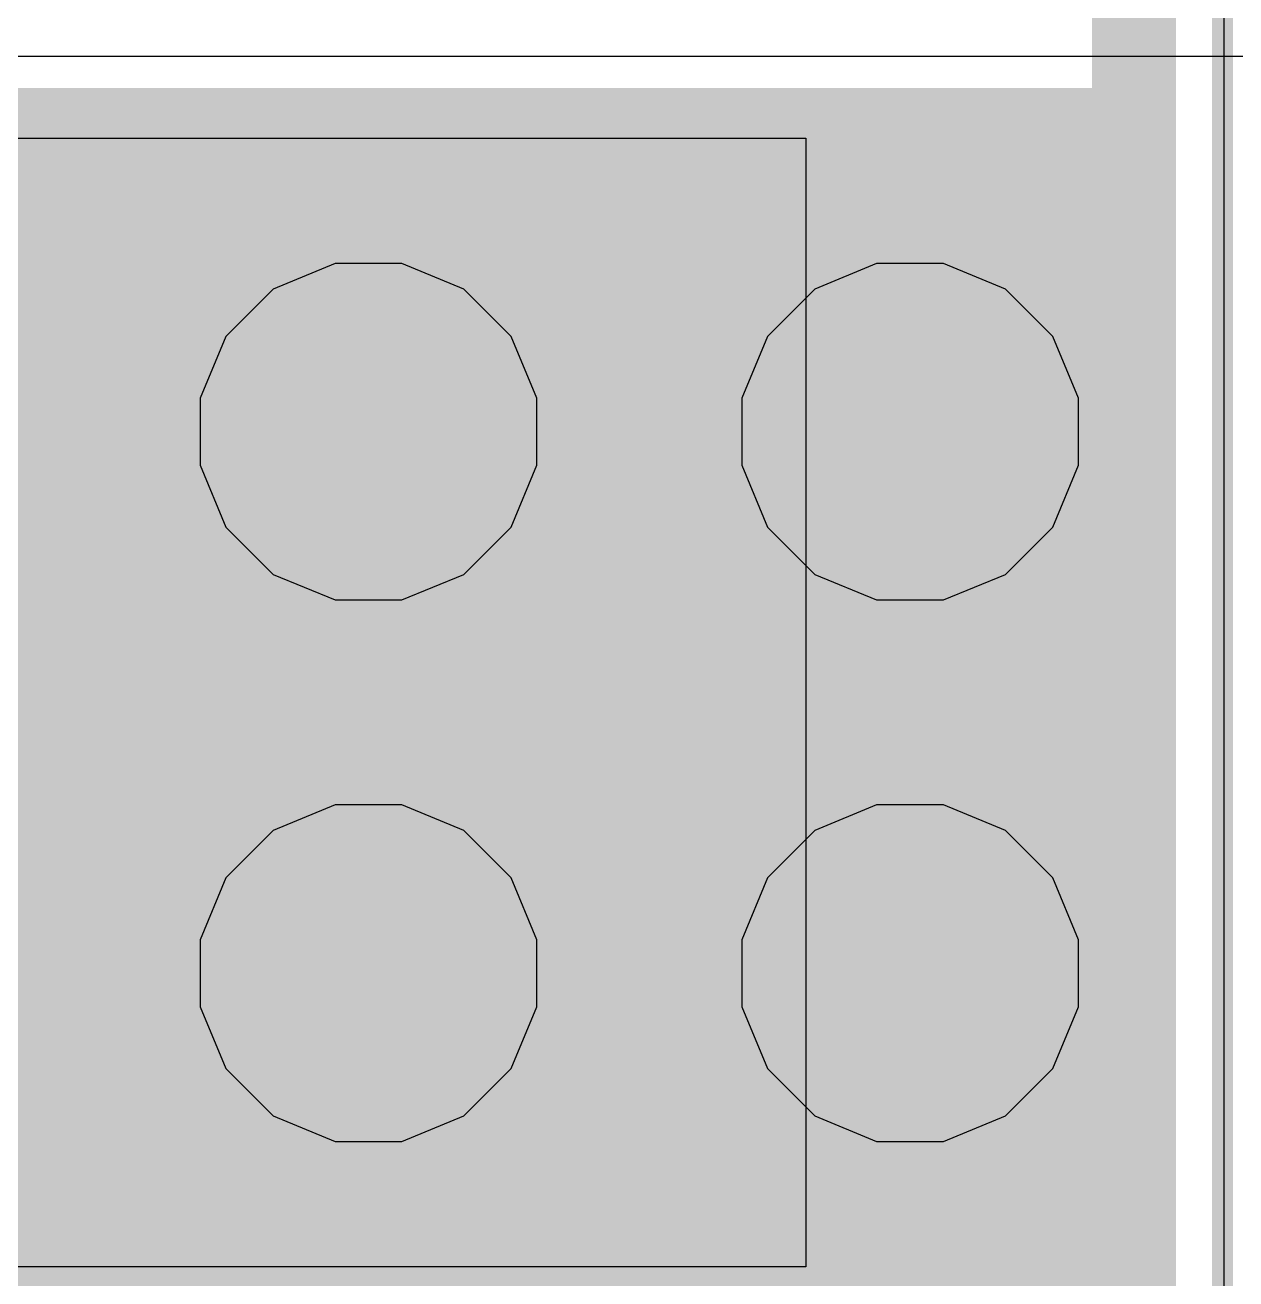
# Model space of a CAD drawing. Header units: inches. Extents: x -13 to 356, y -4 to 120.
# Drawn here: x 7.41 to 10.317, y 22.124 to 25.134 of the extents above; entities that cross this region are included whole.
import ezdxf

# ---------------------------------------------------------------- set-up
doc = ezdxf.new("R2010")
doc.units = ezdxf.units.IN
for name, color, linetype in [('Bottom Layer', 5, 'Continuous'), ('Bottom Solder', 6, 'Continuous'), ('Drill Drawing', 1, 'Continuous'), ('GND', 16, 'Continuous'), ('Mechanical 13', 56, 'Continuous'), ('Mechanical 15', 56, 'Continuous'), ('Multi-Layer', 9, 'Continuous'), ('Pad Holes', 156, 'Continuous'), ('POWER', 76, 'Continuous'), ('Top Layer', 1, 'Continuous'), ('Top Overlay', 2, 'Continuous'), ('Top Paste', 8, 'Continuous'), ('Top Solder', 216, 'Continuous')]:
    doc.layers.add(name, color=color, linetype=linetype)

# ---------------------------------------------------------------- blocks, each defined once
blk = doc.blocks.new('VREG_LM5017MR_NOPB_30')
at = {"layer": 'Bottom Layer'}
h = blk.add_hatch(color=5, dxfattribs=at)
edge = h.paths.add_edge_path()
edge.add_arc((-0.65, 1.95), 0.15, 0, 360)
h = blk.add_hatch(color=5, dxfattribs=at)
edge = h.paths.add_edge_path()
edge.add_arc((0.65, 1.95), 0.15, 0, 360)
h = blk.add_hatch(color=5, dxfattribs=at)
edge = h.paths.add_edge_path()
edge.add_arc((-0.65, 0.65), 0.15, 0, 360)
h = blk.add_hatch(color=5, dxfattribs=at)
edge = h.paths.add_edge_path()
edge.add_arc((0.65, 0.65), 0.15, 0, 360)
at = {"layer": 'Bottom Solder'}
h = blk.add_hatch(color=6, dxfattribs=at)
edge = h.paths.add_edge_path()
edge.add_arc((-0.65, 1.95), 0.2516, 0, 360)
h = blk.add_hatch(color=6, dxfattribs=at)
edge = h.paths.add_edge_path()
edge.add_arc((0.65, 1.95), 0.2516, 0, 360)
h = blk.add_hatch(color=6, dxfattribs=at)
edge = h.paths.add_edge_path()
edge.add_arc((-0.65, 0.65), 0.2516, 0, 360)
h = blk.add_hatch(color=6, dxfattribs=at)
edge = h.paths.add_edge_path()
edge.add_arc((0.65, 0.65), 0.2516, 0, 360)
at = {"layer": 'GND'}
h = blk.add_hatch(color=16, dxfattribs=at)
edge = h.paths.add_edge_path()
edge.add_arc((-0.65, 1.95), 0.15, 0, 360)
h = blk.add_hatch(color=16, dxfattribs=at)
edge = h.paths.add_edge_path()
edge.add_arc((0.65, 1.95), 0.15, 0, 360)
h = blk.add_hatch(color=16, dxfattribs=at)
edge = h.paths.add_edge_path()
edge.add_arc((-0.65, 0.65), 0.15, 0, 360)
h = blk.add_hatch(color=16, dxfattribs=at)
edge = h.paths.add_edge_path()
edge.add_arc((0.65, 0.65), 0.15, 0, 360)
at = {"layer": 'Multi-Layer'}
h = blk.add_hatch(color=9, dxfattribs=at)
edge = h.paths.add_edge_path()
edge.add_arc((-0.65, 1.95), 0.15, 0, 360)
h = blk.add_hatch(color=9, dxfattribs=at)
edge = h.paths.add_edge_path()
edge.add_arc((0.65, 1.95), 0.15, 0, 360)
h = blk.add_hatch(color=9, dxfattribs=at)
edge = h.paths.add_edge_path()
edge.add_arc((-0.65, 0.65), 0.15, 0, 360)
h = blk.add_hatch(color=9, dxfattribs=at)
edge = h.paths.add_edge_path()
edge.add_arc((0.65, 0.65), 0.15, 0, 360)
at = {"layer": 'Pad Holes'}
h = blk.add_hatch(color=7, dxfattribs=at)
edge = h.paths.add_edge_path()
edge.add_arc((-0.65, 1.95), 0.1, 0, 360)
h = blk.add_hatch(color=7, dxfattribs=at)
edge = h.paths.add_edge_path()
edge.add_arc((0.65, 1.95), 0.1, 0, 360)
h = blk.add_hatch(color=7, dxfattribs=at)
edge = h.paths.add_edge_path()
edge.add_arc((-0.65, 0.65), 0.1, 0, 360)
h = blk.add_hatch(color=7, dxfattribs=at)
edge = h.paths.add_edge_path()
edge.add_arc((0.65, 0.65), 0.1, 0, 360)
at = {"layer": 'POWER'}
h = blk.add_hatch(color=76, dxfattribs=at)
edge = h.paths.add_edge_path()
edge.add_arc((-0.65, 1.95), 0.15, 0, 360)
h = blk.add_hatch(color=76, dxfattribs=at)
edge = h.paths.add_edge_path()
edge.add_arc((0.65, 1.95), 0.15, 0, 360)
h = blk.add_hatch(color=76, dxfattribs=at)
edge = h.paths.add_edge_path()
edge.add_arc((-0.65, 0.65), 0.15, 0, 360)
h = blk.add_hatch(color=76, dxfattribs=at)
edge = h.paths.add_edge_path()
edge.add_arc((0.65, 0.65), 0.15, 0, 360)
at = {"layer": 'Top Layer'}
blk.add_hatch(color=1, dxfattribs=at).paths.add_polyline_path([(-1.475, 2.45), (1.475, 2.45), (1.475, -2.45), (-1.475, -2.45)])
h = blk.add_hatch(color=1, dxfattribs=at)
edge = h.paths.add_edge_path()
edge.add_arc((-0.65, 1.95), 0.15, 0, 360)
h = blk.add_hatch(color=1, dxfattribs=at)
edge = h.paths.add_edge_path()
edge.add_arc((0.65, 1.95), 0.15, 0, 360)
h = blk.add_hatch(color=1, dxfattribs=at)
edge = h.paths.add_edge_path()
edge.add_arc((-0.65, 0.65), 0.15, 0, 360)
h = blk.add_hatch(color=1, dxfattribs=at)
edge = h.paths.add_edge_path()
edge.add_arc((0.65, 0.65), 0.15, 0, 360)
at = {"layer": 'Top Solder'}
h = blk.add_hatch(color=216, dxfattribs=at)
edge = h.paths.add_edge_path()
edge.add_arc((-0.65, 1.95), 0.2516, 0, 360)
h = blk.add_hatch(color=216, dxfattribs=at)
edge = h.paths.add_edge_path()
edge.add_arc((0.65, 1.95), 0.2516, 0, 360)
h = blk.add_hatch(color=216, dxfattribs=at)
edge = h.paths.add_edge_path()
edge.add_arc((-0.65, 0.65), 0.2516, 0, 360)
h = blk.add_hatch(color=216, dxfattribs=at)
edge = h.paths.add_edge_path()
edge.add_arc((0.65, 0.65), 0.2516, 0, 360)
at = {"layer": 'Mechanical 13'}
blk.add_lwpolyline([(1.95, 2.45, 0.127, 0.127, 0), (-1.95, 2.45, 0.127, 0.127, 0)], format="xyseb", dxfattribs=at)
at = {"layer": 'Mechanical 15'}
blk.add_lwpolyline([(3.725, 2.7, 0.05, 0.05, 0), (-3.725, 2.7, 0.05, 0.05, 0)], format="xyseb", dxfattribs=at)
at = {"layer": 'Top Overlay'}
blk.add_lwpolyline([(1.95, 2.525, 0.127, 0.127, 0), (-1.95, 2.525, 0.127, 0.127, 0)], format="xyseb", dxfattribs=at)
at = {"layer": 'Top Paste'}
for p, q in [((-1.355, -1.7), (-1.355, 1.7)), ((-1.355, 1.7), (1.355, 1.7)), ((1.355, 1.7), (1.355, -1.7))]:
    blk.add_line(p, q, dxfattribs=at)
at = {"layer": 'Top Solder'}
for p, q in [((-1.355, -1.7), (-1.355, 1.7)), ((-1.355, 1.7), (1.355, 1.7)), ((1.355, 1.7), (1.355, -1.7))]:
    blk.add_line(p, q, dxfattribs=at)

msp = doc.modelspace()

# ---------------------------------------------------------------- linework, layer by layer
at = {"layer": 'Bottom Layer'}
for p, q in [((3.1655, 25.0591), (11.4143, 25.0591)), ((8.1541, 24.5616), (8.0056, 24.5001)), ((8.3148, 24.5616), (8.1541, 24.5616)), ((8.4633, 24.5001), (8.3148, 24.5616)), ((9.4541, 24.5616), (9.3056, 24.5001)), ((9.6148, 24.5616), (9.4541, 24.5616)), ((9.7633, 24.5001), (9.6148, 24.5616)), ((8.0056, 24.5001), (7.892, 24.3864)), ((8.577, 24.3864), (8.4633, 24.5001)), ((9.3056, 24.5001), (9.192, 24.3864)), ((9.877, 24.3864), (9.7633, 24.5001)), ((7.892, 24.3864), (7.8305, 24.238)), ((8.6385, 24.238), (8.577, 24.3864)), ((9.192, 24.3864), (9.1305, 24.238)), ((9.9385, 24.238), (9.877, 24.3864)), ((7.8305, 24.238), (7.8305, 24.0772)), ((8.6385, 24.0772), (8.6385, 24.238)), ((9.1305, 24.238), (9.1305, 24.0772)), ((9.9385, 24.0772), (9.9385, 24.238)), ((7.8305, 24.0772), (7.892, 23.9288)), ((8.577, 23.9288), (8.6385, 24.0772)), ((9.1305, 24.0772), (9.192, 23.9288)), ((9.877, 23.9288), (9.9385, 24.0772)), ((7.892, 23.9288), (8.0056, 23.8151)), ((8.4633, 23.8151), (8.577, 23.9288)), ((9.192, 23.9288), (9.3056, 23.8151)), ((9.7633, 23.8151), (9.877, 23.9288)), ((8.0056, 23.8151), (8.1541, 23.7536)), ((8.3148, 23.7536), (8.4633, 23.8151)), ((9.3056, 23.8151), (9.4541, 23.7536)), ((9.6148, 23.7536), (9.7633, 23.8151)), ((8.1541, 23.7536), (8.3148, 23.7536)), ((9.4541, 23.7536), (9.6148, 23.7536)), ((8.1541, 23.2616), (8.0056, 23.2001)), ((8.3148, 23.2616), (8.1541, 23.2616)), ((8.4633, 23.2001), (8.3148, 23.2616)), ((9.4541, 23.2616), (9.3056, 23.2001)), ((9.6148, 23.2616), (9.4541, 23.2616)), ((9.7633, 23.2001), (9.6148, 23.2616)), ((8.0056, 23.2001), (7.892, 23.0864)), ((8.577, 23.0864), (8.4633, 23.2001)), ((9.3056, 23.2001), (9.192, 23.0864)), ((9.877, 23.0864), (9.7633, 23.2001)), ((7.892, 23.0864), (7.8305, 22.938)), ((8.6385, 22.938), (8.577, 23.0864)), ((9.192, 23.0864), (9.1305, 22.938)), ((9.9385, 22.938), (9.877, 23.0864)), ((7.8305, 22.938), (7.8305, 22.7772)), ((8.6385, 22.7772), (8.6385, 22.938)), ((9.1305, 22.938), (9.1305, 22.7772)), ((9.9385, 22.7772), (9.9385, 22.938)), ((7.8305, 22.7772), (7.892, 22.6288)), ((8.577, 22.6288), (8.6385, 22.7772)), ((9.1305, 22.7772), (9.192, 22.6288)), ((9.877, 22.6288), (9.9385, 22.7772)), ((7.892, 22.6288), (8.0056, 22.5151)), ((8.4633, 22.5151), (8.577, 22.6288)), ((9.192, 22.6288), (9.3056, 22.5151)), ((9.7633, 22.5151), (9.877, 22.6288)), ((8.0056, 22.5151), (8.1541, 22.4536)), ((8.3148, 22.4536), (8.4633, 22.5151)), ((9.3056, 22.5151), (9.4541, 22.4536)), ((9.6148, 22.4536), (9.7633, 22.5151)), ((8.1541, 22.4536), (8.3148, 22.4536)), ((9.4541, 22.4536), (9.6148, 22.4536))]:
    msp.add_line(p, q, dxfattribs=at)
at = {"layer": 'Drill Drawing'}
for points in [[(7.9805, 24.4116, 0.0508, 0.0508, 0), (8.4885, 24.4116, 0.0508, 0.0508, 0)], [(7.9805, 23.9036, 0.0508, 0.0508, 0), (7.9805, 24.4116, 0.0508, 0.0508, 0)], [(8.4885, 23.9036, 0.0508, 0.0508, 0), (8.4885, 24.4116, 0.0508, 0.0508, 0)], [(9.2805, 24.4116, 0.0508, 0.0508, 0), (9.7885, 24.4116, 0.0508, 0.0508, 0)], [(9.2805, 23.9036, 0.0508, 0.0508, 0), (9.2805, 24.4116, 0.0508, 0.0508, 0)], [(9.7885, 23.9036, 0.0508, 0.0508, 0), (9.7885, 24.4116, 0.0508, 0.0508, 0)], [(8.0821, 24.31, 0.0508, 0.0508, 0), (8.3869, 24.31, 0.0508, 0.0508, 0)], [(8.0821, 24.0052, 0.0508, 0.0508, 0), (8.0821, 24.31, 0.0508, 0.0508, 0)], [(8.3869, 24.0052, 0.0508, 0.0508, 0), (8.3869, 24.31, 0.0508, 0.0508, 0)], [(9.3821, 24.31, 0.0508, 0.0508, 0), (9.6869, 24.31, 0.0508, 0.0508, 0)], [(9.3821, 24.0052, 0.0508, 0.0508, 0), (9.3821, 24.31, 0.0508, 0.0508, 0)], [(9.6869, 24.0052, 0.0508, 0.0508, 0), (9.6869, 24.31, 0.0508, 0.0508, 0)], [(8.0821, 24.0052, 0.0508, 0.0508, 0), (8.3869, 24.0052, 0.0508, 0.0508, 0)], [(9.3821, 24.0052, 0.0508, 0.0508, 0), (9.6869, 24.0052, 0.0508, 0.0508, 0)], [(7.9805, 23.9036, 0.0508, 0.0508, 0), (8.4885, 23.9036, 0.0508, 0.0508, 0)], [(9.2805, 23.9036, 0.0508, 0.0508, 0), (9.7885, 23.9036, 0.0508, 0.0508, 0)], [(7.9805, 23.1116, 0.0508, 0.0508, 0), (8.4885, 23.1116, 0.0508, 0.0508, 0)], [(7.9805, 22.6036, 0.0508, 0.0508, 0), (7.9805, 23.1116, 0.0508, 0.0508, 0)], [(8.4885, 22.6036, 0.0508, 0.0508, 0), (8.4885, 23.1116, 0.0508, 0.0508, 0)], [(9.2805, 23.1116, 0.0508, 0.0508, 0), (9.7885, 23.1116, 0.0508, 0.0508, 0)], [(9.2805, 22.6036, 0.0508, 0.0508, 0), (9.2805, 23.1116, 0.0508, 0.0508, 0)], [(9.7885, 22.6036, 0.0508, 0.0508, 0), (9.7885, 23.1116, 0.0508, 0.0508, 0)], [(8.0821, 23.01, 0.0508, 0.0508, 0), (8.3869, 23.01, 0.0508, 0.0508, 0)], [(8.0821, 22.7052, 0.0508, 0.0508, 0), (8.0821, 23.01, 0.0508, 0.0508, 0)], [(8.3869, 22.7052, 0.0508, 0.0508, 0), (8.3869, 23.01, 0.0508, 0.0508, 0)], [(9.3821, 23.01, 0.0508, 0.0508, 0), (9.6869, 23.01, 0.0508, 0.0508, 0)], [(9.3821, 22.7052, 0.0508, 0.0508, 0), (9.3821, 23.01, 0.0508, 0.0508, 0)], [(9.6869, 22.7052, 0.0508, 0.0508, 0), (9.6869, 23.01, 0.0508, 0.0508, 0)], [(8.0821, 22.7052, 0.0508, 0.0508, 0), (8.3869, 22.7052, 0.0508, 0.0508, 0)], [(9.3821, 22.7052, 0.0508, 0.0508, 0), (9.6869, 22.7052, 0.0508, 0.0508, 0)], [(7.9805, 22.6036, 0.0508, 0.0508, 0), (8.4885, 22.6036, 0.0508, 0.0508, 0)], [(9.2805, 22.6036, 0.0508, 0.0508, 0), (9.7885, 22.6036, 0.0508, 0.0508, 0)]]:
    msp.add_lwpolyline(points, format="xyseb", dxfattribs=at)
for points in [[(7.9678, 24.4116, 0.0254, 0.0254, 1), (7.9932, 24.4116, 0.0254, 0.0254, 1)], [(7.9678, 24.4116, 0.0254, 0.0254, 1), (7.9932, 24.4116, 0.0254, 0.0254, 1)], [(8.4758, 24.4116, 0.0254, 0.0254, 1), (8.5012, 24.4116, 0.0254, 0.0254, 1)], [(8.4758, 24.4116, 0.0254, 0.0254, 1), (8.5012, 24.4116, 0.0254, 0.0254, 1)], [(9.2678, 24.4116, 0.0254, 0.0254, 1), (9.2932, 24.4116, 0.0254, 0.0254, 1)], [(9.2678, 24.4116, 0.0254, 0.0254, 1), (9.2932, 24.4116, 0.0254, 0.0254, 1)], [(9.7758, 24.4116, 0.0254, 0.0254, 1), (9.8012, 24.4116, 0.0254, 0.0254, 1)], [(9.7758, 24.4116, 0.0254, 0.0254, 1), (9.8012, 24.4116, 0.0254, 0.0254, 1)], [(8.0694, 24.31, 0.0254, 0.0254, 1), (8.0948, 24.31, 0.0254, 0.0254, 1)], [(8.0694, 24.31, 0.0254, 0.0254, 1), (8.0948, 24.31, 0.0254, 0.0254, 1)], [(8.3742, 24.31, 0.0254, 0.0254, 1), (8.3996, 24.31, 0.0254, 0.0254, 1)], [(8.3742, 24.31, 0.0254, 0.0254, 1), (8.3996, 24.31, 0.0254, 0.0254, 1)], [(9.3694, 24.31, 0.0254, 0.0254, 1), (9.3948, 24.31, 0.0254, 0.0254, 1)], [(9.3694, 24.31, 0.0254, 0.0254, 1), (9.3948, 24.31, 0.0254, 0.0254, 1)], [(9.6742, 24.31, 0.0254, 0.0254, 1), (9.6996, 24.31, 0.0254, 0.0254, 1)], [(9.6742, 24.31, 0.0254, 0.0254, 1), (9.6996, 24.31, 0.0254, 0.0254, 1)], [(8.0694, 24.0052, 0.0254, 0.0254, 1), (8.0948, 24.0052, 0.0254, 0.0254, 1)], [(8.0694, 24.0052, 0.0254, 0.0254, 1), (8.0948, 24.0052, 0.0254, 0.0254, 1)], [(8.3742, 24.0052, 0.0254, 0.0254, 1), (8.3996, 24.0052, 0.0254, 0.0254, 1)], [(8.3742, 24.0052, 0.0254, 0.0254, 1), (8.3996, 24.0052, 0.0254, 0.0254, 1)], [(9.3694, 24.0052, 0.0254, 0.0254, 1), (9.3948, 24.0052, 0.0254, 0.0254, 1)], [(9.3694, 24.0052, 0.0254, 0.0254, 1), (9.3948, 24.0052, 0.0254, 0.0254, 1)], [(9.6742, 24.0052, 0.0254, 0.0254, 1), (9.6996, 24.0052, 0.0254, 0.0254, 1)], [(9.6742, 24.0052, 0.0254, 0.0254, 1), (9.6996, 24.0052, 0.0254, 0.0254, 1)], [(7.9678, 23.9036, 0.0254, 0.0254, 1), (7.9932, 23.9036, 0.0254, 0.0254, 1)], [(7.9678, 23.9036, 0.0254, 0.0254, 1), (7.9932, 23.9036, 0.0254, 0.0254, 1)], [(8.4758, 23.9036, 0.0254, 0.0254, 1), (8.5012, 23.9036, 0.0254, 0.0254, 1)], [(8.4758, 23.9036, 0.0254, 0.0254, 1), (8.5012, 23.9036, 0.0254, 0.0254, 1)], [(9.2678, 23.9036, 0.0254, 0.0254, 1), (9.2932, 23.9036, 0.0254, 0.0254, 1)], [(9.2678, 23.9036, 0.0254, 0.0254, 1), (9.2932, 23.9036, 0.0254, 0.0254, 1)], [(9.7758, 23.9036, 0.0254, 0.0254, 1), (9.8012, 23.9036, 0.0254, 0.0254, 1)], [(9.7758, 23.9036, 0.0254, 0.0254, 1), (9.8012, 23.9036, 0.0254, 0.0254, 1)], [(7.9678, 23.1116, 0.0254, 0.0254, 1), (7.9932, 23.1116, 0.0254, 0.0254, 1)], [(7.9678, 23.1116, 0.0254, 0.0254, 1), (7.9932, 23.1116, 0.0254, 0.0254, 1)], [(8.4758, 23.1116, 0.0254, 0.0254, 1), (8.5012, 23.1116, 0.0254, 0.0254, 1)], [(8.4758, 23.1116, 0.0254, 0.0254, 1), (8.5012, 23.1116, 0.0254, 0.0254, 1)], [(9.2678, 23.1116, 0.0254, 0.0254, 1), (9.2932, 23.1116, 0.0254, 0.0254, 1)], [(9.2678, 23.1116, 0.0254, 0.0254, 1), (9.2932, 23.1116, 0.0254, 0.0254, 1)], [(9.7758, 23.1116, 0.0254, 0.0254, 1), (9.8012, 23.1116, 0.0254, 0.0254, 1)], [(9.7758, 23.1116, 0.0254, 0.0254, 1), (9.8012, 23.1116, 0.0254, 0.0254, 1)], [(8.0694, 23.01, 0.0254, 0.0254, 1), (8.0948, 23.01, 0.0254, 0.0254, 1)], [(8.0694, 23.01, 0.0254, 0.0254, 1), (8.0948, 23.01, 0.0254, 0.0254, 1)], [(8.3742, 23.01, 0.0254, 0.0254, 1), (8.3996, 23.01, 0.0254, 0.0254, 1)], [(8.3742, 23.01, 0.0254, 0.0254, 1), (8.3996, 23.01, 0.0254, 0.0254, 1)], [(9.3694, 23.01, 0.0254, 0.0254, 1), (9.3948, 23.01, 0.0254, 0.0254, 1)], [(9.3694, 23.01, 0.0254, 0.0254, 1), (9.3948, 23.01, 0.0254, 0.0254, 1)], [(9.6742, 23.01, 0.0254, 0.0254, 1), (9.6996, 23.01, 0.0254, 0.0254, 1)], [(9.6742, 23.01, 0.0254, 0.0254, 1), (9.6996, 23.01, 0.0254, 0.0254, 1)], [(8.0694, 22.7052, 0.0254, 0.0254, 1), (8.0948, 22.7052, 0.0254, 0.0254, 1)], [(8.0694, 22.7052, 0.0254, 0.0254, 1), (8.0948, 22.7052, 0.0254, 0.0254, 1)], [(8.3742, 22.7052, 0.0254, 0.0254, 1), (8.3996, 22.7052, 0.0254, 0.0254, 1)], [(8.3742, 22.7052, 0.0254, 0.0254, 1), (8.3996, 22.7052, 0.0254, 0.0254, 1)], [(9.3694, 22.7052, 0.0254, 0.0254, 1), (9.3948, 22.7052, 0.0254, 0.0254, 1)], [(9.3694, 22.7052, 0.0254, 0.0254, 1), (9.3948, 22.7052, 0.0254, 0.0254, 1)], [(9.6742, 22.7052, 0.0254, 0.0254, 1), (9.6996, 22.7052, 0.0254, 0.0254, 1)], [(9.6742, 22.7052, 0.0254, 0.0254, 1), (9.6996, 22.7052, 0.0254, 0.0254, 1)], [(7.9678, 22.6036, 0.0254, 0.0254, 1), (7.9932, 22.6036, 0.0254, 0.0254, 1)], [(7.9678, 22.6036, 0.0254, 0.0254, 1), (7.9932, 22.6036, 0.0254, 0.0254, 1)], [(8.4758, 22.6036, 0.0254, 0.0254, 1), (8.5012, 22.6036, 0.0254, 0.0254, 1)], [(8.4758, 22.6036, 0.0254, 0.0254, 1), (8.5012, 22.6036, 0.0254, 0.0254, 1)], [(9.2678, 22.6036, 0.0254, 0.0254, 1), (9.2932, 22.6036, 0.0254, 0.0254, 1)], [(9.2678, 22.6036, 0.0254, 0.0254, 1), (9.2932, 22.6036, 0.0254, 0.0254, 1)], [(9.7758, 22.6036, 0.0254, 0.0254, 1), (9.8012, 22.6036, 0.0254, 0.0254, 1)], [(9.7758, 22.6036, 0.0254, 0.0254, 1), (9.8012, 22.6036, 0.0254, 0.0254, 1)]]:
    msp.add_lwpolyline(points, format="xyseb", close=True, dxfattribs=at)
at = {"layer": 'GND'}
for p, q in [((8.1541, 24.5616), (8.0056, 24.5001)), ((8.3148, 24.5616), (8.1541, 24.5616)), ((8.4633, 24.5001), (8.3148, 24.5616)), ((9.4541, 24.5616), (9.3056, 24.5001)), ((9.6148, 24.5616), (9.4541, 24.5616)), ((9.7633, 24.5001), (9.6148, 24.5616)), ((8.0056, 24.5001), (7.892, 24.3864)), ((8.577, 24.3864), (8.4633, 24.5001)), ((9.3056, 24.5001), (9.192, 24.3864)), ((9.877, 24.3864), (9.7633, 24.5001)), ((7.892, 24.3864), (7.8305, 24.238)), ((8.6385, 24.238), (8.577, 24.3864)), ((9.192, 24.3864), (9.1305, 24.238)), ((9.9385, 24.238), (9.877, 24.3864)), ((7.8305, 24.238), (7.8305, 24.0772)), ((8.6385, 24.0772), (8.6385, 24.238)), ((9.1305, 24.238), (9.1305, 24.0772)), ((9.9385, 24.0772), (9.9385, 24.238)), ((7.8305, 24.0772), (7.892, 23.9288)), ((8.577, 23.9288), (8.6385, 24.0772)), ((9.1305, 24.0772), (9.192, 23.9288)), ((9.877, 23.9288), (9.9385, 24.0772)), ((7.892, 23.9288), (8.0056, 23.8151)), ((8.4633, 23.8151), (8.577, 23.9288)), ((9.192, 23.9288), (9.3056, 23.8151)), ((9.7633, 23.8151), (9.877, 23.9288)), ((8.0056, 23.8151), (8.1541, 23.7536)), ((8.3148, 23.7536), (8.4633, 23.8151)), ((9.3056, 23.8151), (9.4541, 23.7536)), ((9.6148, 23.7536), (9.7633, 23.8151)), ((8.1541, 23.7536), (8.3148, 23.7536)), ((9.4541, 23.7536), (9.6148, 23.7536)), ((8.1541, 23.2616), (8.0056, 23.2001)), ((8.3148, 23.2616), (8.1541, 23.2616)), ((8.4633, 23.2001), (8.3148, 23.2616)), ((9.4541, 23.2616), (9.3056, 23.2001)), ((9.6148, 23.2616), (9.4541, 23.2616)), ((9.7633, 23.2001), (9.6148, 23.2616)), ((8.0056, 23.2001), (7.892, 23.0864)), ((8.577, 23.0864), (8.4633, 23.2001)), ((9.3056, 23.2001), (9.192, 23.0864)), ((9.877, 23.0864), (9.7633, 23.2001)), ((7.892, 23.0864), (7.8305, 22.938)), ((8.6385, 22.938), (8.577, 23.0864)), ((9.192, 23.0864), (9.1305, 22.938)), ((9.9385, 22.938), (9.877, 23.0864)), ((7.8305, 22.938), (7.8305, 22.7772)), ((8.6385, 22.7772), (8.6385, 22.938)), ((9.1305, 22.938), (9.1305, 22.7772)), ((9.9385, 22.7772), (9.9385, 22.938)), ((7.8305, 22.7772), (7.892, 22.6288)), ((8.577, 22.6288), (8.6385, 22.7772)), ((9.1305, 22.7772), (9.192, 22.6288)), ((9.877, 22.6288), (9.9385, 22.7772)), ((7.892, 22.6288), (8.0056, 22.5151)), ((8.4633, 22.5151), (8.577, 22.6288)), ((9.192, 22.6288), (9.3056, 22.5151)), ((9.7633, 22.5151), (9.877, 22.6288)), ((8.0056, 22.5151), (8.1541, 22.4536)), ((8.3148, 22.4536), (8.4633, 22.5151)), ((9.3056, 22.5151), (9.4541, 22.4536)), ((9.6148, 22.4536), (9.7633, 22.5151)), ((8.1541, 22.4536), (8.3148, 22.4536)), ((9.4541, 22.4536), (9.6148, 22.4536))]:
    msp.add_line(p, q, dxfattribs=at)
at = {"layer": 'POWER'}
for p, q in [((8.1541, 24.5616), (8.0056, 24.5001)), ((8.3148, 24.5616), (8.1541, 24.5616)), ((8.4633, 24.5001), (8.3148, 24.5616)), ((9.4541, 24.5616), (9.3056, 24.5001)), ((9.6148, 24.5616), (9.4541, 24.5616)), ((9.7633, 24.5001), (9.6148, 24.5616)), ((8.0056, 24.5001), (7.892, 24.3864)), ((8.577, 24.3864), (8.4633, 24.5001)), ((9.3056, 24.5001), (9.192, 24.3864)), ((9.877, 24.3864), (9.7633, 24.5001)), ((7.892, 24.3864), (7.8305, 24.238)), ((8.6385, 24.238), (8.577, 24.3864)), ((9.192, 24.3864), (9.1305, 24.238)), ((9.9385, 24.238), (9.877, 24.3864)), ((7.8305, 24.238), (7.8305, 24.0772)), ((8.6385, 24.0772), (8.6385, 24.238)), ((9.1305, 24.238), (9.1305, 24.0772)), ((9.9385, 24.0772), (9.9385, 24.238)), ((7.8305, 24.0772), (7.892, 23.9288)), ((8.577, 23.9288), (8.6385, 24.0772)), ((9.1305, 24.0772), (9.192, 23.9288)), ((9.877, 23.9288), (9.9385, 24.0772)), ((7.892, 23.9288), (8.0056, 23.8151)), ((8.4633, 23.8151), (8.577, 23.9288)), ((9.192, 23.9288), (9.3056, 23.8151)), ((9.7633, 23.8151), (9.877, 23.9288)), ((8.0056, 23.8151), (8.1541, 23.7536)), ((8.3148, 23.7536), (8.4633, 23.8151)), ((9.3056, 23.8151), (9.4541, 23.7536)), ((9.6148, 23.7536), (9.7633, 23.8151)), ((8.1541, 23.7536), (8.3148, 23.7536)), ((9.4541, 23.7536), (9.6148, 23.7536)), ((8.1541, 23.2616), (8.0056, 23.2001)), ((8.3148, 23.2616), (8.1541, 23.2616)), ((8.4633, 23.2001), (8.3148, 23.2616)), ((9.4541, 23.2616), (9.3056, 23.2001)), ((9.6148, 23.2616), (9.4541, 23.2616)), ((9.7633, 23.2001), (9.6148, 23.2616)), ((8.0056, 23.2001), (7.892, 23.0864)), ((8.577, 23.0864), (8.4633, 23.2001)), ((9.3056, 23.2001), (9.192, 23.0864)), ((9.877, 23.0864), (9.7633, 23.2001)), ((7.892, 23.0864), (7.8305, 22.938)), ((8.6385, 22.938), (8.577, 23.0864)), ((9.192, 23.0864), (9.1305, 22.938)), ((9.9385, 22.938), (9.877, 23.0864)), ((7.8305, 22.938), (7.8305, 22.7772)), ((8.6385, 22.7772), (8.6385, 22.938)), ((9.1305, 22.938), (9.1305, 22.7772)), ((9.9385, 22.7772), (9.9385, 22.938)), ((7.8305, 22.7772), (7.892, 22.6288)), ((8.577, 22.6288), (8.6385, 22.7772)), ((9.1305, 22.7772), (9.192, 22.6288)), ((9.877, 22.6288), (9.9385, 22.7772)), ((7.892, 22.6288), (8.0056, 22.5151)), ((8.4633, 22.5151), (8.577, 22.6288)), ((9.192, 22.6288), (9.3056, 22.5151)), ((9.7633, 22.5151), (9.877, 22.6288)), ((8.0056, 22.5151), (8.1541, 22.4536)), ((8.3148, 22.4536), (8.4633, 22.5151)), ((9.3056, 22.5151), (9.4541, 22.4536)), ((9.6148, 22.4536), (9.7633, 22.5151)), ((8.1541, 22.4536), (8.3148, 22.4536)), ((9.4541, 22.4536), (9.6148, 22.4536))]:
    msp.add_line(p, q, dxfattribs=at)
at = {"layer": 'Top Layer'}
msp.add_line((10.2885, 21.7786), (10.2885, 25.2366), dxfattribs=at)

# ---------------------------------------------------------------- block references
at = {"rotation": 270}
msp.add_blockref('VREG_LM5017MR_NOPB_30', (7.5845, 23.5076), dxfattribs=at)

doc.saveas('drawing.dxf')
